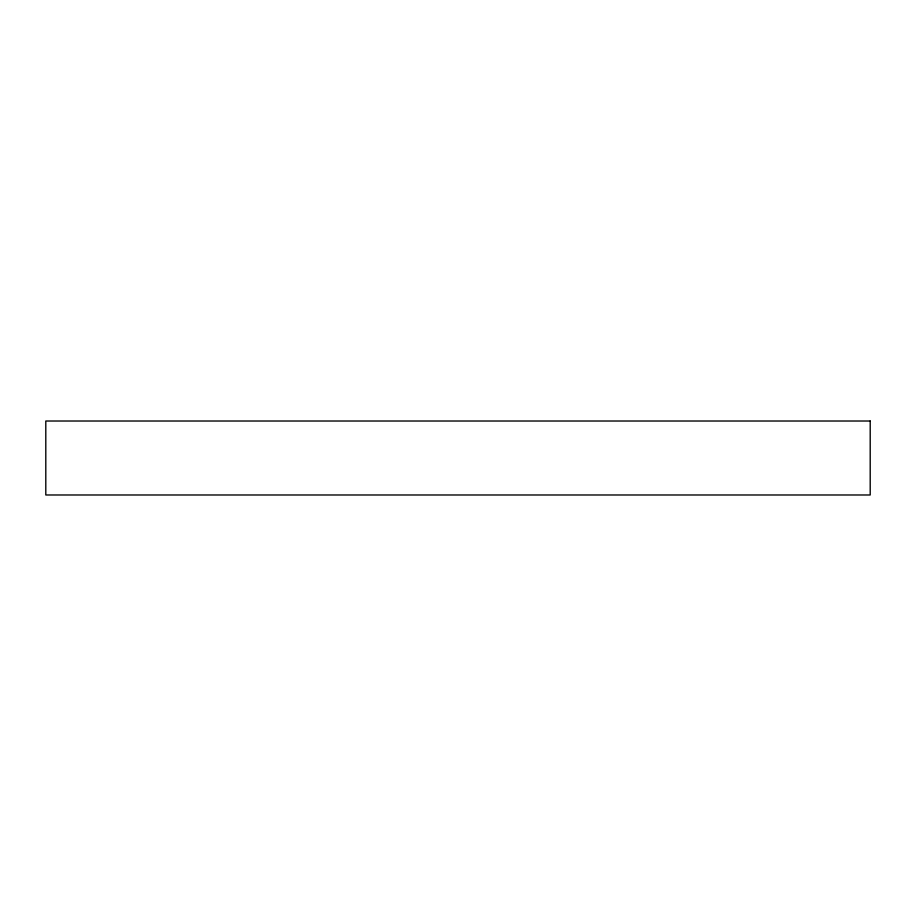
<?xml version="1.0" encoding="UTF-8"?>
<svg xmlns="http://www.w3.org/2000/svg" width="916" height="916" viewBox="0 0 916 916"><rect width="100%" height="100%" fill="white"/><g stroke="black" fill="none" stroke-linecap="round" stroke-linejoin="round"><path stroke-width="1.37" d="M870.2 421.017L45.8 421.017L45.8 494.984L870.2 494.984L870.2 421.017"/></g></svg>
